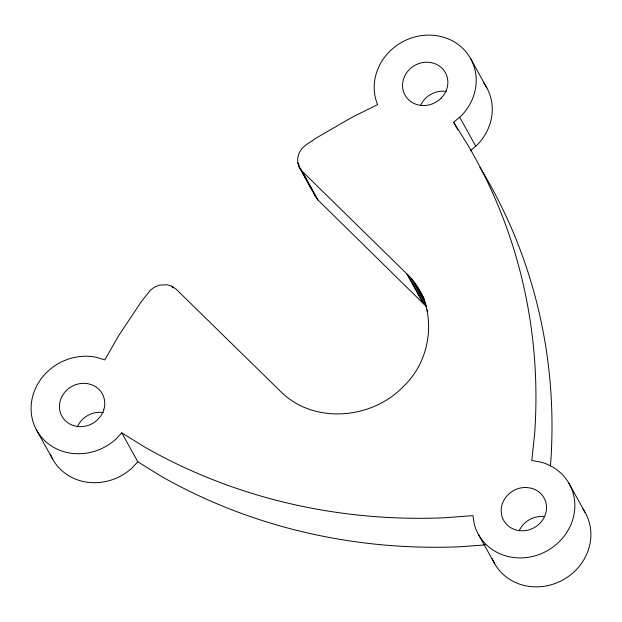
<?xml version="1.0" encoding="UTF-8"?>
<svg xmlns="http://www.w3.org/2000/svg" width="622" height="622" viewBox="0 0 622 622"><rect width="100%" height="100%" fill="white"/><g stroke="black" fill="none" stroke-linecap="round" stroke-linejoin="round"><path stroke-width="0.93" d="M550.338 465.979L550.742 462.208A577.69 530.582 -29 0 0 483.885 173.95L481.856 170.716M453.64 122.293L467.83 144.988A577.69 530.582 -29 0 1 534.687 433.246L531.787 460.568L540.378 461.99A51.976 47.738 -29 0 1 558.159 542.773A51.976 47.738 -29 0 1 474.236 523.903L472.945 515.638L444.349 517.792A577.69 530.582 -29 0 1 144.934 447.195L121.749 432.834L115.614 439.35A51.976 47.738 -29 0 1 32.251 418.769A51.976 47.738 -29 0 1 96.597 357.362L104.83 359.897L118.957 335.227L141.007 302.105L150.283 290.295L154.497 287.107L159.395 285.133L167.147 284.759L171.967 286.275L176.034 289.075L280.747 391.596C313.892 424.725 372.337 419.329 403.577 386.27C434.242 357.44 438.432 303.365 406.702 273.719L302.02 171.159L299.198 167.201L297.728 162.552L297.728 157.599L299.205 152.755L302.035 148.409L305.985 144.918L316.435 137.921L351.516 117.566L377.608 104.605L377.111 103.407A51.976 47.738 -29 0 1 401.346 42.521A51.976 47.738 -29 0 1 466.321 52.256A51.976 47.738 -29 0 1 461.073 115.987L453.64 122.293L457.769 129.741M121.749 432.834L137.804 461.796L131.67 468.312A51.976 47.738 -29 0 1 50.328 454.184M470.341 150.765L477.121 144.949A51.976 47.738 -29 0 0 483.605 82.804M485.183 544.888L460.404 546.754A577.69 530.582 -29 0 1 160.981 476.157L137.804 461.796M544.499 516.633L543.092 516.493A23.092 21.21 -29 0 0 536.001 517.084L534.609 517.457A23.092 21.21 -29 0 0 519.541 529.998M299.198 167.201L315.253 196.163L318.075 200.121L426.202 306.343M479.826 167.474L480.845 169.091M470.784 58.896L486.832 87.858M459.72 117.278L475.776 146.24M568.928 483.294L584.983 512.256M419.788 290.979L423.458 297.596M417.238 286.672L424.577 299.913M422.035 295.45L423.87 298.762M414.392 282.543L424.484 300.753M423.979 300.068L425.355 302.549M411.274 278.617L426.412 305.923M425.603 304.819L426.521 306.467M407.892 274.901L423.94 303.87M426.902 309.67L427.819 311.327M406.702 273.719L422.758 302.681M297.728 162.552L299.096 165.032M302.02 171.159L318.075 200.121M298.28 164.939L301.95 171.555M302.867 173.211L308.831 183.972M309.748 185.628L312.501 190.589M313.418 192.245L314.335 193.901M478.746 534.998L494.801 563.96M171.967 286.275L172.885 287.932M36.511 429.973L52.567 458.935M314.639 194.655L315.253 196.163M420.503 105.569A23.092 21.21 -29 0 1 446.324 91.418M77.4 426.692A23.092 21.21 -29 0 1 103.221 412.541M582.542 508.477A51.976 47.738 -29 0 1 563.034 579.859A51.976 47.738 -29 0 1 492.165 558.572M502.397 503.618L501.977 504.94A23.092 21.21 -29 0 0 501.2 511.719L501.798 515.7A23.092 21.21 -29 0 0 539.087 524.089A23.092 21.21 -29 0 0 531.188 488.192L527.044 487.531A23.092 21.21 -29 0 0 519.953 488.122L518.554 488.495A23.092 21.21 -29 0 0 502.397 503.618M103.827 409.641L103.376 410.955A23.092 21.21 -29 0 1 99.924 417.105L96.993 420.254A23.092 21.21 -29 0 1 59.945 411.111A23.092 21.21 -29 0 1 88.542 383.828L92.499 385.072A23.092 21.21 -29 0 1 98.214 388.688L99.178 389.613A23.092 21.21 -29 0 1 103.827 409.641M441.138 98.144L440.096 99.139A23.092 21.21 -29 0 1 409.082 100.181L408.118 99.256A23.092 21.21 -29 0 1 409.952 68.933A23.092 21.21 -29 0 1 441.643 67.868A23.092 21.21 -29 0 1 441.138 98.144"/></g></svg>
